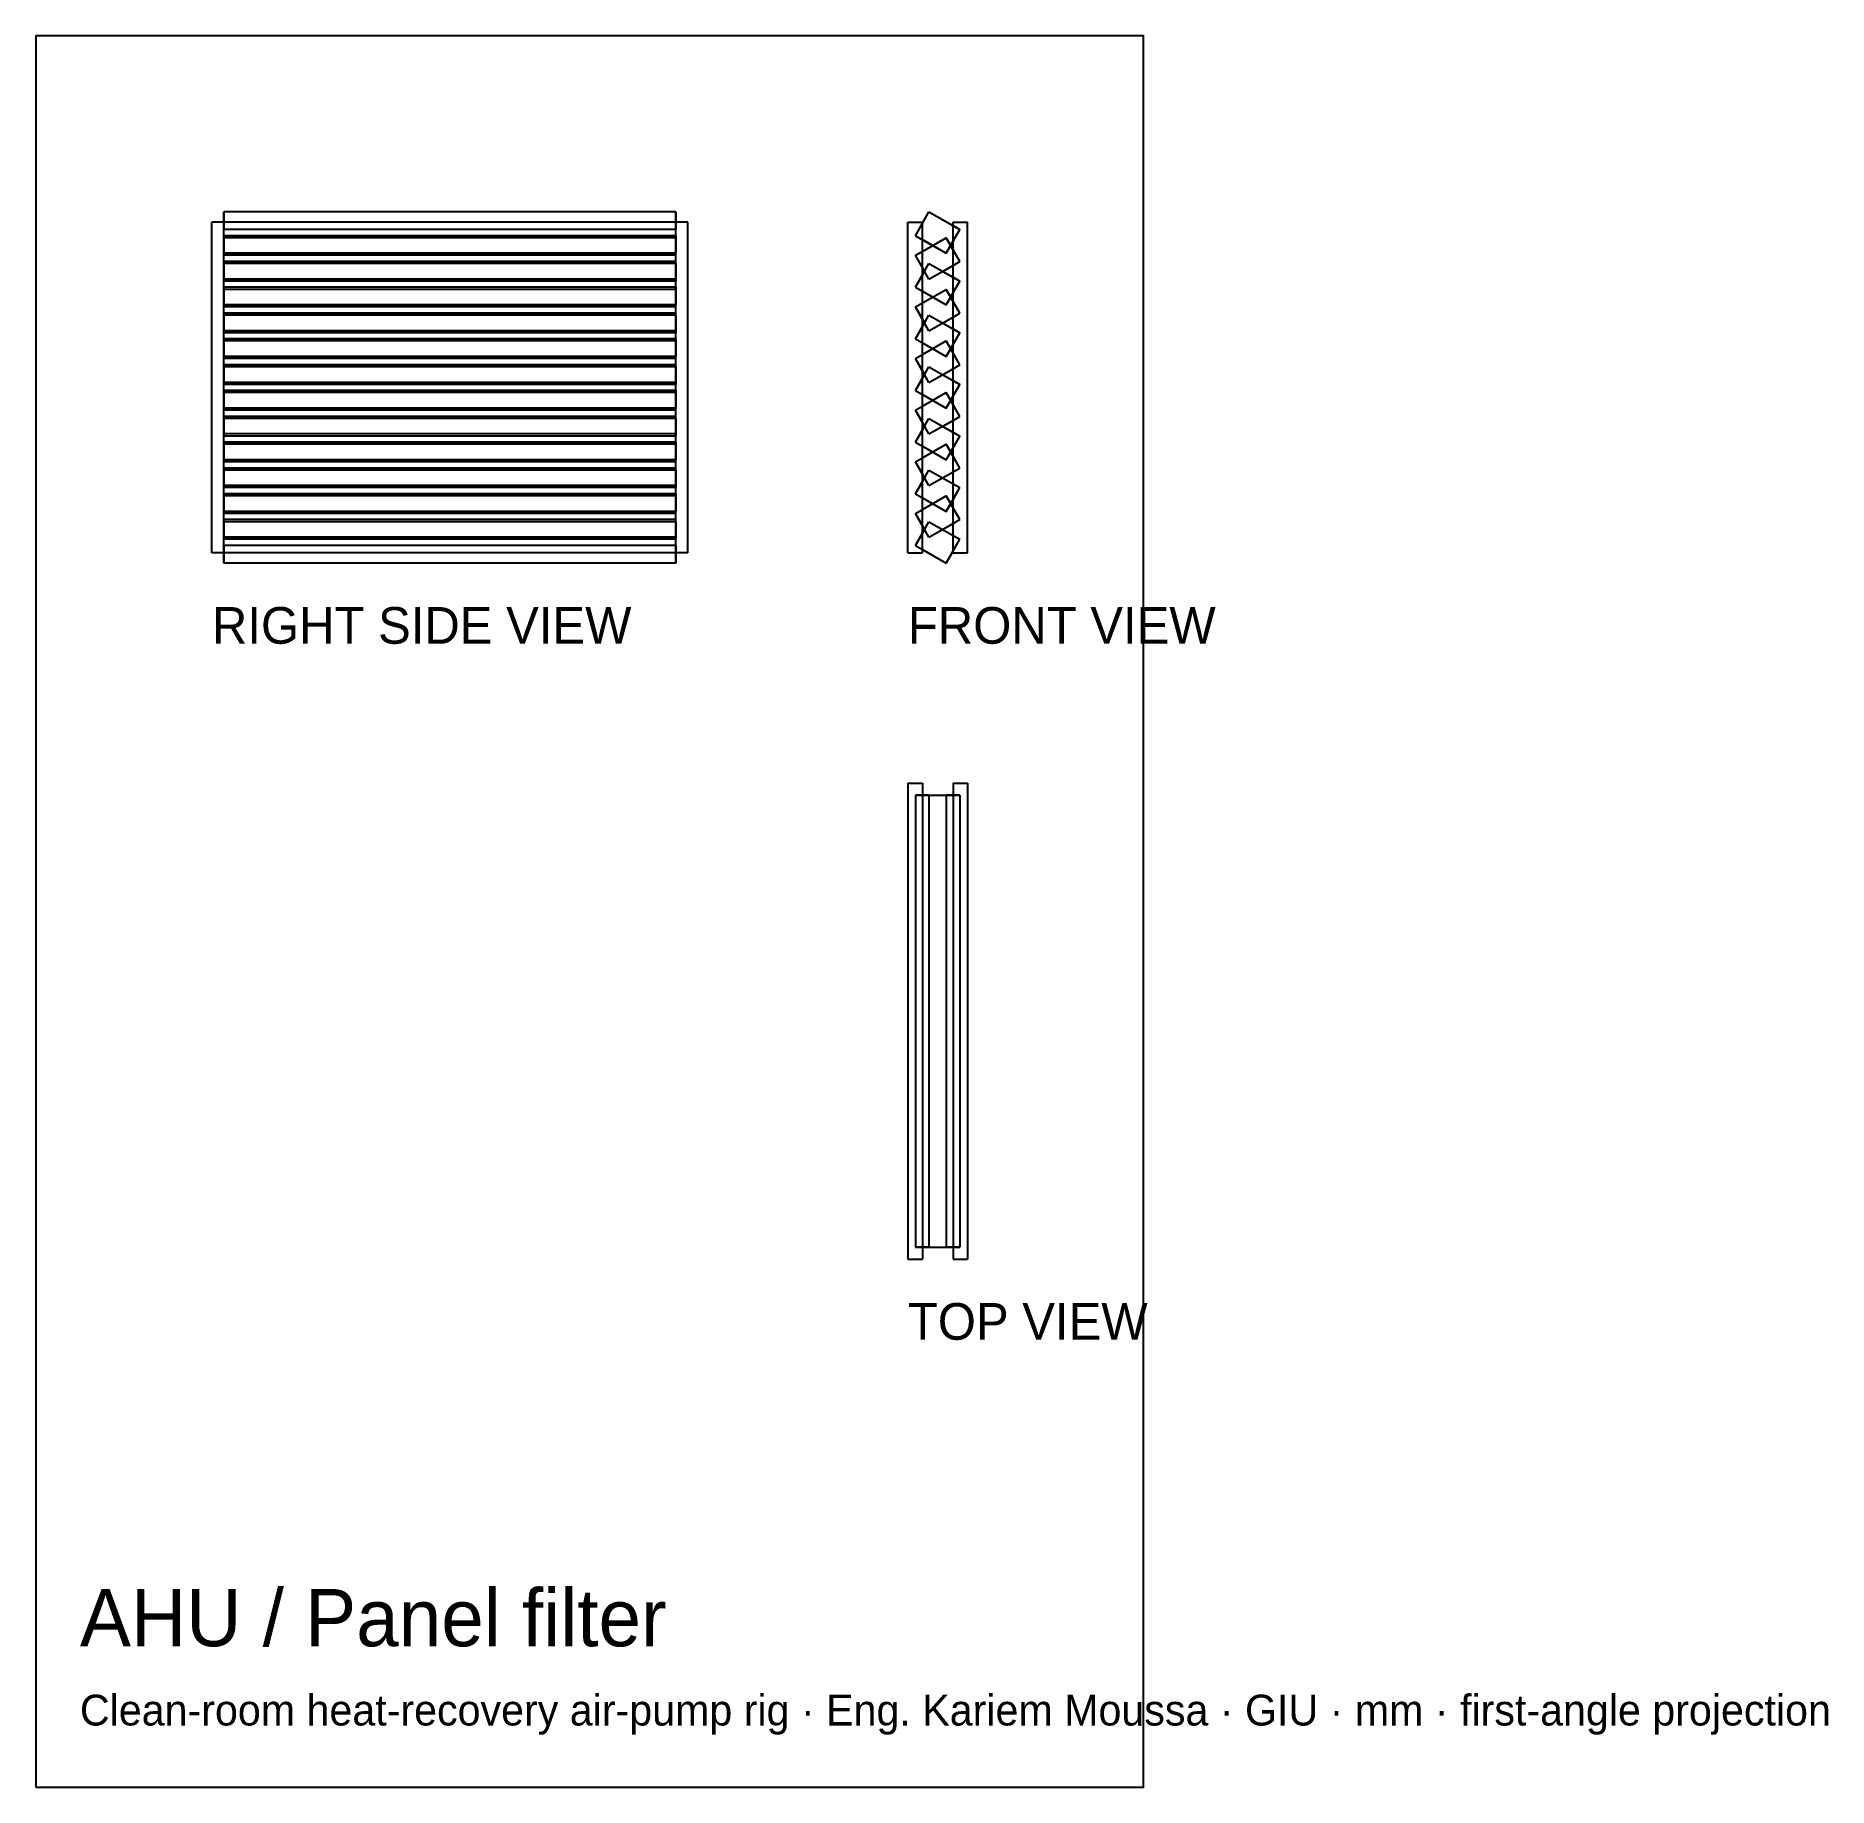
# Model space of a CAD drawing. Header units: millimetres. Extents: x -291 to -169, y -51 to 68.
import ezdxf

# ---------------------------------------------------------------- set-up
doc = ezdxf.new("R2010")
doc.units = ezdxf.units.MM
for name, color, linetype in [('BORDER', 7, 'Continuous'), ('HIDDEN', 8, 'Continuous'), ('TEXT', 5, 'Continuous'), ('VISIBLE', 7, 'Continuous')]:
    doc.layers.add(name, color=color, linetype=linetype)

msp = doc.modelspace()

# ---------------------------------------------------------------- linework, layer by layer
at = {"layer": 'BORDER'}
msp.add_lwpolyline([(-290.88, -51.34), (-215.36, -51.34), (-215.36, 68.05), (-290.88, 68.05)], close=True, dxfattribs=at)
at = {"layer": 'HIDDEN'}
for points in [[(-246.43, 55.35), (-278.88, 55.35)], [(-278.88, 32.8), (-278.88, 55.35)], [(-246.43, 55.35), (-278.88, 55.35)], [(-278.88, 32.8), (-278.88, 55.35)], [(-246.43, 55.35), (-278.88, 55.35)], [(-278.88, 32.8), (-278.88, 55.35)], [(-278.06, 54.43), (-278.06, 56.05)], [(-278.06, 55.35), (-278.06, 54.85)], [(-247.26, 54.43), (-247.26, 56.05)], [(-247.26, 55.35), (-247.26, 54.85)], [(-246.43, 32.8), (-246.43, 55.35)], [(-246.43, 32.8), (-246.43, 55.35)], [(-246.43, 32.8), (-246.43, 55.35)], [(-231.43, 55.35), (-230.44, 55.35)], [(-231.43, 32.8), (-231.43, 55.35)], [(-230.91, 54.43), (-229.99, 56.05)], [(-230.91, 54.43), (-230.44, 55.25)], [(-230.44, 32.8), (-230.44, 55.35)], [(-229.99, 56.05), (-227.89, 54.85)], [(-228.35, 55.35), (-227.36, 55.35)], [(-228.35, 32.8), (-228.35, 55.35)], [(-228.35, 55.12), (-227.89, 54.85)], [(-227.36, 32.8), (-227.36, 55.35)], [(-247.26, 54.85), (-278.06, 54.85)], [(-278.06, 53.23), (-278.06, 54.85)], [(-278.06, 54.43), (-278.06, 53.23)], [(-247.26, 54.43), (-278.06, 54.43)], [(-278.06, 53.09), (-278.06, 54.29)], [(-247.26, 54.29), (-278.06, 54.29)], [(-278.06, 52.67), (-278.06, 54.29)], [(-247.26, 53.23), (-247.26, 54.85)], [(-247.26, 54.43), (-247.26, 53.23)], [(-247.26, 53.09), (-247.26, 54.29)], [(-247.26, 52.67), (-247.26, 54.29)], [(-230.91, 54.43), (-230.44, 54.16)], [(-230.91, 54.43), (-228.81, 53.23)], [(-230.91, 53.09), (-228.81, 54.29)], [(-228.81, 53.23), (-227.89, 54.85)], [(-227.89, 52.67), (-228.81, 54.29)], [(-228.35, 54.03), (-227.89, 54.85)], [(-247.26, 53.23), (-278.06, 53.23)], [(-247.26, 53.09), (-278.06, 53.09)], [(-278.06, 51.47), (-278.06, 53.09)], [(-278.06, 51.47), (-278.06, 52.67)], [(-247.26, 52.67), (-278.06, 52.67)], [(-247.26, 51.47), (-247.26, 53.09)], [(-247.26, 51.47), (-247.26, 52.67)], [(-230.91, 53.09), (-230.44, 53.36)], [(-229.99, 51.47), (-230.91, 53.09)], [(-230.44, 52.27), (-230.91, 53.09)], [(-229.99, 51.47), (-227.89, 52.67)], [(-227.89, 52.67), (-228.35, 53.49)], [(-228.35, 52.4), (-227.89, 52.67)], [(-278.06, 52.53), (-278.06, 51.33)], [(-247.26, 52.53), (-278.06, 52.53)], [(-278.06, 50.91), (-278.06, 52.53)], [(-247.26, 51.47), (-278.06, 51.47)], [(-247.26, 51.33), (-278.06, 51.33)], [(-278.06, 49.71), (-278.06, 51.33)], [(-247.26, 52.53), (-247.26, 51.33)], [(-247.26, 50.91), (-247.26, 52.53)], [(-247.26, 49.71), (-247.26, 51.33)], [(-230.91, 50.91), (-229.99, 52.53)], [(-230.91, 50.91), (-230.44, 51.73)], [(-229.99, 52.53), (-227.89, 51.33)], [(-228.81, 49.71), (-227.89, 51.33)], [(-228.35, 51.6), (-227.89, 51.33)], [(-228.35, 50.51), (-227.89, 51.33)], [(-278.06, 50.91), (-278.06, 49.71)], [(-247.26, 50.91), (-278.06, 50.91)], [(-278.06, 49.57), (-278.06, 50.77)], [(-247.26, 50.77), (-278.06, 50.77)], [(-278.06, 49.15), (-278.06, 50.77)], [(-247.26, 50.91), (-247.26, 49.71)], [(-247.26, 49.57), (-247.26, 50.77)], [(-247.26, 49.15), (-247.26, 50.77)], [(-230.91, 50.91), (-230.44, 50.64)], [(-230.91, 50.91), (-228.81, 49.71)], [(-230.91, 49.57), (-228.81, 50.77)], [(-227.89, 49.15), (-228.81, 50.77)], [(-247.26, 49.71), (-278.06, 49.71)], [(-247.26, 49.57), (-278.06, 49.57)], [(-278.06, 47.95), (-278.06, 49.57)], [(-278.06, 47.95), (-278.06, 49.15)], [(-247.26, 49.15), (-278.06, 49.15)], [(-278.06, 49.01), (-278.06, 47.81)], [(-247.26, 49.01), (-278.06, 49.01)], [(-278.06, 47.39), (-278.06, 49.01)], [(-247.26, 47.95), (-247.26, 49.57)], [(-247.26, 47.95), (-247.26, 49.15)], [(-247.26, 49.01), (-247.26, 47.81)], [(-247.26, 47.39), (-247.26, 49.01)], [(-230.91, 49.57), (-230.44, 49.84)], [(-229.99, 47.95), (-230.91, 49.57)], [(-230.44, 48.75), (-230.91, 49.57)], [(-230.91, 47.39), (-229.99, 49.01)], [(-229.99, 47.95), (-227.89, 49.15)], [(-229.99, 49.01), (-227.89, 47.81)], [(-227.89, 49.15), (-228.35, 49.97)], [(-228.35, 48.88), (-227.89, 49.15)], [(-247.26, 47.95), (-278.06, 47.95)], [(-247.26, 47.81), (-278.06, 47.81)], [(-278.06, 46.19), (-278.06, 47.81)], [(-247.26, 46.19), (-247.26, 47.81)], [(-230.91, 47.39), (-230.44, 48.21)], [(-228.81, 46.19), (-227.89, 47.81)], [(-228.35, 48.08), (-227.89, 47.81)], [(-228.35, 46.99), (-227.89, 47.81)], [(-278.06, 47.39), (-278.06, 46.19)], [(-247.26, 47.39), (-278.06, 47.39)], [(-278.06, 46.05), (-278.06, 47.25)], [(-247.26, 47.25), (-278.06, 47.25)], [(-278.06, 45.63), (-278.06, 47.25)], [(-247.26, 47.39), (-247.26, 46.19)], [(-247.26, 46.05), (-247.26, 47.25)], [(-247.26, 45.63), (-247.26, 47.25)], [(-230.91, 47.39), (-230.44, 47.12)], [(-230.91, 47.39), (-228.81, 46.19)], [(-230.91, 46.05), (-228.81, 47.25)], [(-227.89, 45.63), (-228.81, 47.25)], [(-227.89, 45.63), (-228.35, 46.45)], [(-247.26, 46.19), (-278.06, 46.19)], [(-247.26, 46.05), (-278.06, 46.05)], [(-278.06, 44.43), (-278.06, 46.05)], [(-278.06, 44.43), (-278.06, 45.63)], [(-247.26, 45.63), (-278.06, 45.63)], [(-278.06, 45.49), (-278.06, 44.29)], [(-247.26, 45.49), (-278.06, 45.49)], [(-278.06, 43.87), (-278.06, 45.49)], [(-247.26, 44.43), (-247.26, 46.05)], [(-247.26, 44.43), (-247.26, 45.63)], [(-247.26, 45.49), (-247.26, 44.29)], [(-247.26, 43.87), (-247.26, 45.49)], [(-230.91, 46.05), (-230.44, 46.32)], [(-229.99, 44.43), (-230.91, 46.05)], [(-230.44, 45.23), (-230.91, 46.05)], [(-230.91, 43.87), (-229.99, 45.49)], [(-229.99, 44.43), (-227.89, 45.63)], [(-229.99, 45.49), (-227.89, 44.29)], [(-228.35, 45.36), (-227.89, 45.63)], [(-247.26, 44.43), (-278.06, 44.43)], [(-247.26, 44.29), (-278.06, 44.29)], [(-278.06, 42.67), (-278.06, 44.29)], [(-247.26, 42.67), (-247.26, 44.29)], [(-230.91, 43.87), (-230.44, 44.69)], [(-228.81, 42.67), (-227.89, 44.29)], [(-228.35, 44.56), (-227.89, 44.29)], [(-228.35, 43.47), (-227.89, 44.29)], [(-278.06, 43.87), (-278.06, 42.67)], [(-247.26, 43.87), (-278.06, 43.87)], [(-278.06, 42.53), (-278.06, 43.73)], [(-247.26, 43.73), (-278.06, 43.73)], [(-278.06, 42.11), (-278.06, 43.73)], [(-247.26, 43.87), (-247.26, 42.67)], [(-247.26, 42.53), (-247.26, 43.73)], [(-247.26, 42.11), (-247.26, 43.73)], [(-230.91, 43.87), (-230.44, 43.6)], [(-230.91, 43.87), (-228.81, 42.67)], [(-230.91, 42.53), (-228.81, 43.73)], [(-230.91, 42.53), (-230.44, 42.8)], [(-227.89, 42.11), (-228.81, 43.73)], [(-227.89, 42.11), (-228.35, 42.93)], [(-247.26, 42.67), (-278.06, 42.67)], [(-247.26, 42.53), (-278.06, 42.53)], [(-278.06, 40.91), (-278.06, 42.53)], [(-278.06, 40.91), (-278.06, 42.11)], [(-247.26, 42.11), (-278.06, 42.11)], [(-278.06, 41.97), (-278.06, 40.77)], [(-247.26, 41.97), (-278.06, 41.97)], [(-278.06, 40.35), (-278.06, 41.97)], [(-247.26, 40.91), (-247.26, 42.53)], [(-247.26, 40.91), (-247.26, 42.11)], [(-247.26, 41.97), (-247.26, 40.77)], [(-247.26, 40.35), (-247.26, 41.97)], [(-229.99, 40.91), (-230.91, 42.53)], [(-230.44, 41.71), (-230.91, 42.53)], [(-230.91, 40.35), (-229.99, 41.97)], [(-229.99, 40.91), (-227.89, 42.11)], [(-229.99, 41.97), (-227.89, 40.77)], [(-228.35, 41.84), (-227.89, 42.11)], [(-247.26, 40.91), (-278.06, 40.91)], [(-247.26, 40.77), (-278.06, 40.77)], [(-278.06, 39.15), (-278.06, 40.77)], [(-278.06, 40.35), (-278.06, 39.15)], [(-247.26, 40.35), (-278.06, 40.35)], [(-247.26, 39.15), (-247.26, 40.77)], [(-247.26, 40.35), (-247.26, 39.15)], [(-230.91, 40.35), (-230.44, 41.17)], [(-230.91, 40.35), (-230.44, 40.08)], [(-230.91, 40.35), (-228.81, 39.15)], [(-228.81, 39.15), (-227.89, 40.77)], [(-228.35, 41.04), (-227.89, 40.77)], [(-228.35, 39.95), (-227.89, 40.77)], [(-278.06, 39.01), (-278.06, 40.21)], [(-247.26, 40.21), (-278.06, 40.21)], [(-278.06, 38.59), (-278.06, 40.21)], [(-247.26, 39.15), (-278.06, 39.15)], [(-247.26, 39.01), (-247.26, 40.21)], [(-247.26, 38.59), (-247.26, 40.21)], [(-230.91, 39.01), (-228.81, 40.21)], [(-230.91, 39.01), (-230.44, 39.28)], [(-227.89, 38.59), (-228.81, 40.21)], [(-227.89, 38.59), (-228.35, 39.41)], [(-247.26, 39.01), (-278.06, 39.01)], [(-278.06, 37.39), (-278.06, 39.01)], [(-278.06, 37.39), (-278.06, 38.59)], [(-247.26, 38.59), (-278.06, 38.59)], [(-278.06, 38.45), (-278.06, 37.25)], [(-247.26, 38.45), (-278.06, 38.45)], [(-278.06, 36.83), (-278.06, 38.45)], [(-247.26, 37.39), (-247.26, 39.01)], [(-247.26, 37.39), (-247.26, 38.59)], [(-247.26, 38.45), (-247.26, 37.25)], [(-247.26, 36.83), (-247.26, 38.45)], [(-229.99, 37.39), (-230.91, 39.01)], [(-230.44, 38.19), (-230.91, 39.01)], [(-230.91, 36.83), (-229.99, 38.45)], [(-229.99, 37.39), (-227.89, 38.59)], [(-229.99, 38.45), (-227.89, 37.25)], [(-228.35, 38.32), (-227.89, 38.59)], [(-247.26, 37.39), (-278.06, 37.39)], [(-247.26, 37.25), (-278.06, 37.25)], [(-278.06, 35.63), (-278.06, 37.25)], [(-278.06, 36.83), (-278.06, 35.63)], [(-247.26, 36.83), (-278.06, 36.83)], [(-278.06, 35.49), (-278.06, 36.69)], [(-247.26, 36.69), (-278.06, 36.69)], [(-278.06, 35.07), (-278.06, 36.69)], [(-247.26, 35.63), (-247.26, 37.25)], [(-247.26, 36.83), (-247.26, 35.63)], [(-247.26, 35.49), (-247.26, 36.69)], [(-247.26, 35.07), (-247.26, 36.69)], [(-230.91, 36.83), (-230.44, 37.65)], [(-230.91, 36.83), (-230.44, 36.56)], [(-230.91, 36.83), (-228.81, 35.63)], [(-230.91, 35.49), (-228.81, 36.69)], [(-228.81, 35.63), (-227.89, 37.25)], [(-227.89, 35.07), (-228.81, 36.69)], [(-228.35, 37.52), (-227.89, 37.25)], [(-228.35, 36.43), (-227.89, 37.25)], [(-247.26, 35.63), (-278.06, 35.63)], [(-247.26, 35.49), (-278.06, 35.49)], [(-278.06, 33.87), (-278.06, 35.49)], [(-247.26, 33.87), (-247.26, 35.49)], [(-230.91, 35.49), (-230.44, 35.76)], [(-229.99, 33.87), (-230.91, 35.49)], [(-230.44, 34.67), (-230.91, 35.49)], [(-227.89, 35.07), (-228.35, 35.89)], [(-278.06, 33.87), (-278.06, 35.07)], [(-247.26, 35.07), (-278.06, 35.07)], [(-278.06, 34.93), (-278.06, 33.73)], [(-247.26, 34.93), (-278.06, 34.93)], [(-278.06, 33.31), (-278.06, 34.93)], [(-247.26, 33.87), (-247.26, 35.07)], [(-247.26, 34.93), (-247.26, 33.73)], [(-247.26, 33.31), (-247.26, 34.93)], [(-230.91, 33.31), (-229.99, 34.93)], [(-229.99, 33.87), (-227.89, 35.07)], [(-229.99, 34.93), (-227.89, 33.73)], [(-228.35, 34.8), (-227.89, 35.07)], [(-247.26, 33.87), (-278.06, 33.87)], [(-247.26, 33.73), (-278.06, 33.73)], [(-278.06, 32.8), (-278.06, 33.73)], [(-278.06, 33.31), (-278.06, 32.11)], [(-247.26, 33.31), (-278.06, 33.31)], [(-247.26, 32.8), (-247.26, 33.73)], [(-247.26, 33.31), (-247.26, 32.11)], [(-230.91, 33.31), (-230.44, 34.13)], [(-230.91, 33.31), (-230.44, 33.04)], [(-230.91, 33.31), (-228.81, 32.11)], [(-228.81, 32.11), (-227.89, 33.73)], [(-228.35, 34), (-227.89, 33.73)], [(-228.35, 32.91), (-227.89, 33.73)], [(-246.43, 32.8), (-278.88, 32.8)], [(-246.43, 32.8), (-278.88, 32.8)], [(-246.43, 32.8), (-278.88, 32.8)], [(-231.43, 32.8), (-230.44, 32.8)], [(-228.35, 32.8), (-227.36, 32.8)], [(-231.43, 17.11), (-230.44, 17.11)], [(-231.43, 17.11), (-231.43, -15.34)], [(-230.91, 16.28), (-228.81, 16.28)], [(-230.91, 16.28), (-229.99, 16.28)], [(-230.91, 16.28), (-230.91, -14.52)], [(-230.91, 16.28), (-228.81, 16.28)], [(-229.99, 16.28), (-230.91, 16.28)], [(-230.91, 16.28), (-230.91, -14.52)], [(-230.91, 16.28), (-228.81, 16.28)], [(-230.91, 16.28), (-229.99, 16.28)], [(-230.91, 16.28), (-230.91, -14.52)], [(-230.91, 16.28), (-228.81, 16.28)], [(-229.99, 16.28), (-230.91, 16.28)], [(-230.91, 16.28), (-230.91, -14.52)], [(-230.91, 16.28), (-228.81, 16.28)], [(-230.91, 16.28), (-229.99, 16.28)], [(-230.91, 16.28), (-230.91, -14.52)], [(-230.91, 16.28), (-228.81, 16.28)], [(-229.99, 16.28), (-230.91, 16.28)], [(-230.91, 16.28), (-230.91, -14.52)], [(-230.91, 16.28), (-228.81, 16.28)], [(-230.91, 16.28), (-229.99, 16.28)], [(-230.91, 16.28), (-230.91, -14.52)], [(-230.91, 16.28), (-228.81, 16.28)], [(-229.99, 16.28), (-230.91, 16.28)], [(-230.91, 16.28), (-230.91, -14.52)], [(-230.91, 16.28), (-228.81, 16.28)], [(-230.91, 16.28), (-229.99, 16.28)], [(-230.91, 16.28), (-230.91, -14.52)], [(-230.91, 16.28), (-228.81, 16.28)], [(-229.99, 16.28), (-230.91, 16.28)], [(-230.91, 16.28), (-230.91, -14.52)], [(-230.91, 16.28), (-228.81, 16.28)], [(-230.91, 16.28), (-229.99, 16.28)], [(-230.91, 16.28), (-230.91, -14.52)], [(-230.91, 16.28), (-228.81, 16.28)], [(-229.99, 16.28), (-230.91, 16.28)], [(-230.91, 16.28), (-230.91, -14.52)], [(-230.91, 16.28), (-228.81, 16.28)], [(-230.91, 16.28), (-230.44, 16.28)], [(-230.91, 16.28), (-230.91, -14.52)], [(-230.44, 17.11), (-230.44, -15.34)], [(-229.99, 16.28), (-227.89, 16.28)], [(-229.99, 16.28), (-229.99, -14.52)], [(-229.99, 16.28), (-227.89, 16.28)], [(-229.99, 16.28), (-229.99, -14.52)], [(-229.99, 16.28), (-227.89, 16.28)], [(-229.99, 16.28), (-229.99, -14.52)], [(-229.99, 16.28), (-227.89, 16.28)], [(-229.99, 16.28), (-229.99, -14.52)], [(-229.99, 16.28), (-227.89, 16.28)], [(-229.99, 16.28), (-229.99, -14.52)], [(-229.99, 16.28), (-227.89, 16.28)], [(-229.99, 16.28), (-229.99, -14.52)], [(-229.99, 16.28), (-227.89, 16.28)], [(-229.99, 16.28), (-229.99, -14.52)], [(-229.99, 16.28), (-227.89, 16.28)], [(-229.99, 16.28), (-229.99, -14.52)], [(-229.99, 16.28), (-227.89, 16.28)], [(-229.99, 16.28), (-229.99, -14.52)], [(-229.99, 16.28), (-227.89, 16.28)], [(-229.99, 16.28), (-229.99, -14.52)], [(-229.99, 16.28), (-227.89, 16.28)], [(-229.99, 16.28), (-229.99, -14.52)], [(-229.99, 16.28), (-227.89, 16.28)], [(-229.99, 16.28), (-229.99, -14.52)], [(-228.81, 16.28), (-227.89, 16.28)], [(-228.81, 16.28), (-228.81, -14.52)], [(-227.89, 16.28), (-228.81, 16.28)], [(-228.81, 16.28), (-228.81, -14.52)], [(-228.81, 16.28), (-227.89, 16.28)], [(-228.81, 16.28), (-228.81, -14.52)], [(-227.89, 16.28), (-228.81, 16.28)], [(-228.81, 16.28), (-228.81, -14.52)], [(-228.81, 16.28), (-227.89, 16.28)], [(-228.81, 16.28), (-228.81, -14.52)], [(-227.89, 16.28), (-228.81, 16.28)], [(-228.81, 16.28), (-228.81, -14.52)], [(-228.81, 16.28), (-227.89, 16.28)], [(-228.81, 16.28), (-228.81, -14.52)], [(-227.89, 16.28), (-228.81, 16.28)], [(-228.81, 16.28), (-228.81, -14.52)], [(-228.81, 16.28), (-227.89, 16.28)], [(-228.81, 16.28), (-228.81, -14.52)], [(-227.89, 16.28), (-228.81, 16.28)], [(-228.81, 16.28), (-228.81, -14.52)], [(-228.81, 16.28), (-227.89, 16.28)], [(-228.81, 16.28), (-228.81, -14.52)], [(-227.89, 16.28), (-228.81, 16.28)], [(-228.81, 16.28), (-228.81, -14.52)], [(-228.81, 16.28), (-227.89, 16.28)], [(-228.81, 16.28), (-228.81, -14.52)], [(-228.35, 17.11), (-227.36, 17.11)], [(-228.35, 17.11), (-228.35, -15.34)], [(-228.35, 16.28), (-227.89, 16.28)], [(-227.89, 16.28), (-227.89, -14.52)], [(-227.89, 16.28), (-227.89, -14.52)], [(-227.89, 16.28), (-227.89, -14.52)], [(-227.89, 16.28), (-227.89, -14.52)], [(-227.89, 16.28), (-227.89, -14.52)], [(-227.89, 16.28), (-227.89, -14.52)], [(-227.89, 16.28), (-227.89, -14.52)], [(-227.89, 16.28), (-227.89, -14.52)], [(-227.89, 16.28), (-227.89, -14.52)], [(-227.89, 16.28), (-227.89, -14.52)], [(-227.89, 16.28), (-227.89, -14.52)], [(-227.89, 16.28), (-227.89, -14.52)], [(-227.89, 16.28), (-227.89, -14.52)], [(-227.36, 17.11), (-227.36, -15.34)], [(-230.91, -14.52), (-228.81, -14.52)], [(-230.91, -14.52), (-229.99, -14.52)], [(-230.91, -14.52), (-228.81, -14.52)], [(-229.99, -14.52), (-230.91, -14.52)], [(-230.91, -14.52), (-228.81, -14.52)], [(-230.91, -14.52), (-229.99, -14.52)], [(-230.91, -14.52), (-228.81, -14.52)], [(-229.99, -14.52), (-230.91, -14.52)], [(-230.91, -14.52), (-228.81, -14.52)], [(-230.91, -14.52), (-229.99, -14.52)], [(-230.91, -14.52), (-228.81, -14.52)], [(-229.99, -14.52), (-230.91, -14.52)], [(-230.91, -14.52), (-228.81, -14.52)], [(-230.91, -14.52), (-229.99, -14.52)], [(-230.91, -14.52), (-228.81, -14.52)], [(-229.99, -14.52), (-230.91, -14.52)], [(-230.91, -14.52), (-228.81, -14.52)], [(-230.91, -14.52), (-229.99, -14.52)], [(-230.91, -14.52), (-228.81, -14.52)], [(-229.99, -14.52), (-230.91, -14.52)], [(-230.91, -14.52), (-228.81, -14.52)], [(-230.91, -14.52), (-229.99, -14.52)], [(-230.91, -14.52), (-228.81, -14.52)], [(-229.99, -14.52), (-230.91, -14.52)], [(-230.91, -14.52), (-228.81, -14.52)], [(-230.91, -14.52), (-230.44, -14.52)], [(-229.99, -14.52), (-227.89, -14.52)], [(-229.99, -14.52), (-227.89, -14.52)], [(-229.99, -14.52), (-227.89, -14.52)], [(-229.99, -14.52), (-227.89, -14.52)], [(-229.99, -14.52), (-227.89, -14.52)], [(-229.99, -14.52), (-227.89, -14.52)], [(-229.99, -14.52), (-227.89, -14.52)], [(-229.99, -14.52), (-227.89, -14.52)], [(-229.99, -14.52), (-227.89, -14.52)], [(-229.99, -14.52), (-227.89, -14.52)], [(-229.99, -14.52), (-227.89, -14.52)], [(-229.99, -14.52), (-227.89, -14.52)], [(-228.81, -14.52), (-227.89, -14.52)], [(-227.89, -14.52), (-228.81, -14.52)], [(-228.81, -14.52), (-227.89, -14.52)], [(-227.89, -14.52), (-228.81, -14.52)], [(-228.81, -14.52), (-227.89, -14.52)], [(-227.89, -14.52), (-228.81, -14.52)], [(-228.81, -14.52), (-227.89, -14.52)], [(-227.89, -14.52), (-228.81, -14.52)], [(-228.81, -14.52), (-227.89, -14.52)], [(-227.89, -14.52), (-228.81, -14.52)], [(-228.81, -14.52), (-227.89, -14.52)], [(-227.89, -14.52), (-228.81, -14.52)], [(-228.81, -14.52), (-227.89, -14.52)], [(-228.35, -14.52), (-227.89, -14.52)], [(-231.43, -15.34), (-230.44, -15.34)], [(-228.35, -15.34), (-227.36, -15.34)]]:
    msp.add_lwpolyline(points, dxfattribs=at)
at = {"layer": 'VISIBLE'}
for points in [[(-246.43, 55.35), (-278.88, 55.35)], [(-278.88, 32.8), (-278.88, 55.35)], [(-278.06, 56.05), (-278.06, 55.35)], [(-247.26, 56.05), (-278.06, 56.05)], [(-247.26, 56.05), (-247.26, 55.35)], [(-246.43, 32.8), (-246.43, 55.35)], [(-231.43, 55.35), (-230.44, 55.35)], [(-231.43, 32.8), (-231.43, 55.35)], [(-230.44, 55.25), (-229.99, 56.05)], [(-230.44, 32.8), (-230.44, 55.35)], [(-229.99, 56.05), (-228.35, 55.12)], [(-228.35, 55.35), (-227.36, 55.35)], [(-228.35, 32.8), (-228.35, 55.35)], [(-227.36, 32.8), (-227.36, 55.35)], [(-230.44, 53.36), (-228.81, 54.29)], [(-230.44, 54.16), (-228.81, 53.23)], [(-228.35, 53.49), (-228.81, 54.29)], [(-228.81, 53.23), (-228.35, 54.03)], [(-230.44, 51.73), (-229.99, 52.53)], [(-229.99, 51.47), (-230.44, 52.27)], [(-229.99, 52.53), (-228.35, 51.6)], [(-229.99, 51.47), (-228.35, 52.4)], [(-230.44, 49.84), (-228.81, 50.77)], [(-230.44, 50.64), (-228.81, 49.71)], [(-228.35, 49.97), (-228.81, 50.77)], [(-228.81, 49.71), (-228.35, 50.51)], [(-230.44, 48.21), (-229.99, 49.01)], [(-229.99, 49.01), (-228.35, 48.08)], [(-229.99, 47.95), (-230.44, 48.75)], [(-229.99, 47.95), (-228.35, 48.88)], [(-230.44, 46.32), (-228.81, 47.25)], [(-230.44, 47.12), (-228.81, 46.19)], [(-228.35, 46.45), (-228.81, 47.25)], [(-228.81, 46.19), (-228.35, 46.99)], [(-230.44, 44.69), (-229.99, 45.49)], [(-229.99, 44.43), (-230.44, 45.23)], [(-229.99, 45.49), (-228.35, 44.56)], [(-229.99, 44.43), (-228.35, 45.36)], [(-230.44, 42.8), (-228.81, 43.73)], [(-230.44, 43.6), (-228.81, 42.67)], [(-228.35, 42.93), (-228.81, 43.73)], [(-228.81, 42.67), (-228.35, 43.47)], [(-230.44, 41.17), (-229.99, 41.97)], [(-229.99, 40.91), (-230.44, 41.71)], [(-229.99, 41.97), (-228.35, 41.04)], [(-229.99, 40.91), (-228.35, 41.84)], [(-230.44, 39.28), (-228.81, 40.21)], [(-230.44, 40.08), (-228.81, 39.15)], [(-228.35, 39.41), (-228.81, 40.21)], [(-228.81, 39.15), (-228.35, 39.95)], [(-230.44, 37.65), (-229.99, 38.45)], [(-229.99, 37.39), (-230.44, 38.19)], [(-229.99, 38.45), (-228.35, 37.52)], [(-229.99, 37.39), (-228.35, 38.32)], [(-230.44, 35.76), (-228.81, 36.69)], [(-228.35, 35.89), (-228.81, 36.69)], [(-230.44, 36.56), (-228.81, 35.63)], [(-228.81, 35.63), (-228.35, 36.43)], [(-230.44, 34.13), (-229.99, 34.93)], [(-229.99, 33.87), (-230.44, 34.67)], [(-229.99, 34.93), (-228.35, 34)], [(-229.99, 33.87), (-228.35, 34.8)], [(-230.44, 33.04), (-228.81, 32.11)], [(-246.43, 32.8), (-278.88, 32.8)], [(-278.06, 32.11), (-278.06, 32.8)], [(-247.26, 32.11), (-278.06, 32.11)], [(-247.26, 32.11), (-247.26, 32.8)], [(-231.43, 32.8), (-230.44, 32.8)], [(-228.81, 32.11), (-228.35, 32.91)], [(-228.35, 32.8), (-227.36, 32.8)], [(-231.43, 17.11), (-230.44, 17.11)], [(-231.43, 17.11), (-231.43, -15.34)], [(-230.44, 17.11), (-230.44, -15.34)], [(-230.44, 16.28), (-229.99, 16.28)], [(-229.99, 16.28), (-228.35, 16.28)], [(-229.99, 16.28), (-229.99, -14.52)], [(-228.35, 17.11), (-227.36, 17.11)], [(-228.35, 17.11), (-228.35, -15.34)], [(-227.36, 17.11), (-227.36, -15.34)], [(-230.44, -14.52), (-229.99, -14.52)], [(-229.99, -14.52), (-228.35, -14.52)], [(-231.43, -15.34), (-230.44, -15.34)], [(-228.35, -15.34), (-227.36, -15.34)]]:
    msp.add_lwpolyline(points, dxfattribs=at)

# ---------------------------------------------------------------- texts
at = {"layer": 'TEXT'}
for s, height, p in [('RIGHT SIDE VIEW', 2.5, (-278.88, 26.61)), ('FRONT VIEW', 2.5, (-231.43, 26.61)), ('TOP VIEW', 2.5, (-231.43, -20.84)), ('AHU / Panel filter', 3.9, (-287.88, -41.74)), ('Clean-room heat-recovery air-pump rig · Eng. Kariem Moussa · GIU · mm · first-angle projection', 2.1, (-287.88, -47.14))]:
    msp.add_text(s, height=height, dxfattribs=at).set_placement(p)

doc.saveas('drawing.dxf')
